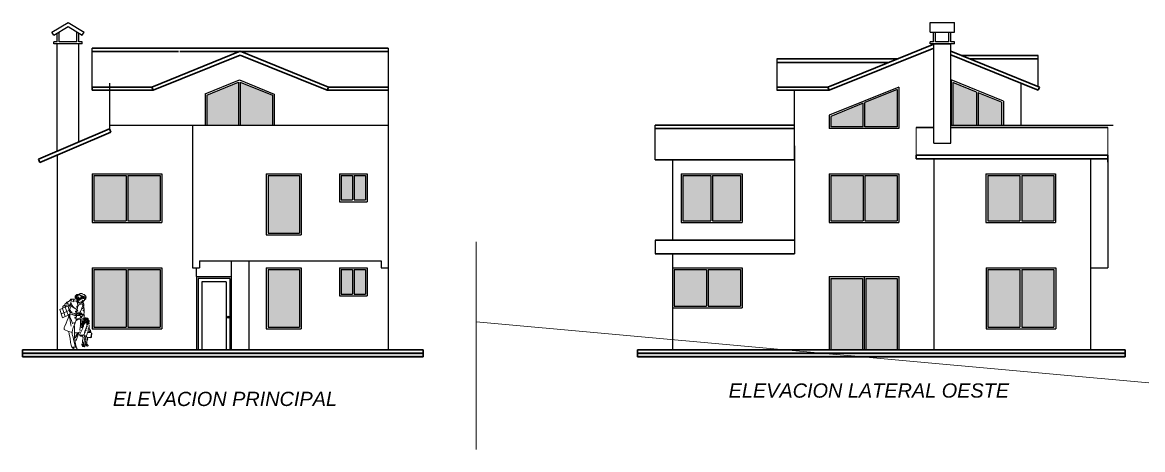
# Model space of a CAD drawing. Header units: metres. Extents: x 539 to 782, y 164 to 633.
# Drawn here: x 662.91 to 695.07, y 290.89 to 303.16 of the extents above; entities that cross this region are included whole.
import ezdxf

# ---------------------------------------------------------------- set-up
doc = ezdxf.new("R2010")
doc.units = ezdxf.units.M
doc.linetypes.add('DASHDOTX2', pattern=[50.8, 25.4, -12.7, 0, -12.7])
for name, color, linetype, lineweight in [('02', 2, 'Continuous', 20), ('03', 3, 'Continuous', 30), ('cota', 1, 'Continuous', 15), ('monos', 251, 'Continuous', 13), ('ventanas', 2, 'Continuous', 25)]:
    doc.layers.add(name, color=color, linetype=linetype, lineweight=lineweight)
for name, color, linetype in [('lincorte', 116, 'Continuous'), ('MUROS 2', 3, 'Continuous'), ('PISOS', 251, 'Continuous'), ('proyeccion muros', 1, 'Continuous')]:
    doc.layers.add(name, color=color, linetype=linetype)
doc.styles.add('STYLE1', font='ariali.ttf')

# ---------------------------------------------------------------- blocks, each defined once
blk = doc.blocks.new('mujniño')
for points in [[(617.49, 87.036), (617.475, 87.04), (617.466, 87.05), (617.456, 87.065), (617.452, 87.08), (617.452, 87.092), (617.454, 87.099), (617.463, 87.114), (617.474, 87.126), (617.49, 87.142), (617.504, 87.151), (617.514, 87.153), (617.53, 87.15), (617.537, 87.144), (617.545, 87.139), (617.547, 87.126), (617.548, 87.13), (617.554, 87.142), (617.556, 87.147), (617.564, 87.154), (617.577, 87.166), (617.591, 87.172), (617.602, 87.175), (617.622, 87.178), (617.634, 87.179), (617.649, 87.173), (617.657, 87.169), (617.673, 87.16), (617.697, 87.153), (617.712, 87.149), (617.726, 87.135), (617.738, 87.12), (617.749, 87.113), (617.762, 87.097), (617.766, 87.077), (617.769, 87.063), (617.763, 87.044), (617.76, 87.025), (617.755, 87.016), (617.746, 87.01), (617.736, 87.002), (617.73, 86.998), (617.727, 87.002), (617.726, 87.014), (617.725, 87.023), (617.716, 87.03), (617.708, 87.035), (617.702, 87.043), (617.685, 87.049), (617.664, 87.057), (617.648, 87.07), (617.639, 87.082), (617.63, 87.098), (617.628, 87.105), (617.627, 87.111), (617.614, 87.116), (617.603, 87.12), (617.593, 87.141), (617.587, 87.152), (617.583, 87.155), (617.579, 87.149), (617.571, 87.14), (617.56, 87.13), (617.548, 87.126), (617.523, 87.115), (617.517, 87.111), (617.509, 87.101), (617.507, 87.092), (617.505, 87.08), (617.505, 87.069), (617.505, 87.062), (617.512, 87.046), (617.508, 87.048), (617.498, 87.055), (617.492, 87.065), (617.487, 87.075), (617.483, 87.092), (617.483, 87.103), (617.489, 87.113), (617.494, 87.12), (617.502, 87.125), (617.512, 87.131), (617.524, 87.135)], [(617.165, 86.784), (617.01, 86.713), (617.09, 86.483), (617.253, 86.554), (617.169, 86.783), (617.295, 86.821)], [(617.117, 86.833), (617.106, 86.815), (617.103, 86.804), (617.101, 86.794), (617.097, 86.761)], [(617.244, 86.809), (617.265, 86.825), (617.284, 86.836), (617.296, 86.845), (617.256, 86.848), (617.198, 86.838), (617.174, 86.815), (617.161, 86.814), (617.111, 86.819)], [(617.218, 86.931), (617.206, 86.917), (617.193, 86.895), (617.171, 86.881), (617.145, 86.845), (617.138, 86.831)], [(617.23, 86.937), (617.221, 86.93), (617.217, 86.914), (617.218, 86.899), (617.226, 86.886), (617.243, 86.88), (617.266, 86.877)], [(617.354, 87.006), (617.342, 87.014), (617.334, 87.013), (617.312, 86.983), (617.283, 86.959), (617.234, 86.925), (617.222, 86.912)], [(617.307, 86.856), (617.296, 86.843), (617.272, 86.823), (617.255, 86.814)], [(617.311, 86.883), (617.306, 86.858), (617.299, 86.833), (617.298, 86.815), (617.3, 86.8), (617.313, 86.788), (617.317, 86.783), (617.311, 86.764), (617.307, 86.751), (617.302, 86.727), (617.302, 86.707), (617.3, 86.691), (617.298, 86.68), (617.295, 86.662), (617.295, 86.654), (617.311, 86.646), (617.326, 86.631)], [(617.433, 87.017), (617.415, 87.017), (617.372, 87.014), (617.358, 87.009), (617.352, 87.005), (617.336, 86.958), (617.327, 86.921), (617.319, 86.883), (617.313, 86.81), (617.307, 86.807)], [(617.328, 86.848), (617.345, 86.814), (617.365, 86.796), (617.391, 86.78), (617.418, 86.763), (617.443, 86.745)], [(617.342, 86.897), (617.367, 86.828), (617.395, 86.799), (617.42, 86.773), (617.442, 86.754), (617.472, 86.735), (617.499, 86.712), (617.517, 86.694), (617.533, 86.667)], [(617.514, 86.929), (617.507, 86.939), (617.5, 86.947), (617.495, 86.949), (617.478, 86.957), (617.445, 86.962), (617.427, 86.96), (617.405, 86.954), (617.385, 86.939), (617.418, 87.006), (617.429, 87.01), (617.443, 87.014), (617.461, 87.021), (617.473, 87.027), (617.488, 87.035), (617.502, 87.037), (617.514, 87.035), (617.527, 87.028), (617.54, 87.03), (617.542, 87.031)], [(617.493, 87.044), (617.487, 87.051), (617.483, 87.067), (617.482, 87.08), (617.482, 87.091), (617.485, 87.097)], [(617.492, 87.101), (617.492, 87.088)], [(617.495, 86.602), (617.499, 86.606), (617.501, 86.613), (617.501, 86.643), (617.499, 86.665), (617.504, 86.699), (617.523, 86.752), (617.532, 86.812), (617.529, 86.844), (617.526, 86.878), (617.517, 86.899), (617.511, 86.916), (617.508, 86.926), (617.514, 86.929), (617.508, 86.938), (617.507, 86.948), (617.505, 86.965), (617.503, 86.982), (617.505, 87.003), (617.51, 87.012), (617.519, 87.018)], [(617.532, 87.01), (617.528, 87.009), (617.526, 87.003), (617.527, 86.994), (617.53, 86.98), (617.534, 86.966), (617.537, 86.958), (617.543, 86.949), (617.552, 86.938), (617.561, 86.926), (617.566, 86.917), (617.57, 86.906), (617.564, 86.905), (617.556, 86.905), (617.544, 86.909), (617.533, 86.917), (617.524, 86.934)], [(617.611, 87.024), (617.602, 87.031), (617.586, 87.038), (617.565, 87.043), (617.55, 87.047), (617.537, 87.053), (617.525, 87.064)], [(617.537, 86.837), (617.564, 86.85), (617.585, 86.86), (617.644, 86.882), (617.658, 86.87), (617.669, 86.855), (617.676, 86.841), (617.687, 86.836), (617.701, 86.83), (617.707, 86.826), (617.707, 86.829), (617.705, 86.837), (617.707, 86.848), (617.706, 86.86), (617.703, 86.875), (617.683, 86.904)], [(617.543, 87.025), (617.54, 87.02), (617.539, 87.013), (617.539, 87.005)], [(617.629, 87.008), (617.616, 87.015), (617.6, 87.03), (617.592, 87.034), (617.576, 87.043), (617.561, 87.057), (617.55, 87.072), (617.545, 87.09)], [(617.572, 87.043), (617.561, 87.042), (617.556, 87.035), (617.55, 87.026)], [(617.568, 86.999), (617.568, 86.996), (617.573, 86.995), (617.577, 86.997), (617.577, 87.004), (617.577, 87.007), (617.575, 87.01), (617.573, 87.012), (617.57, 87.014), (617.566, 87.015), (617.56, 87.014), (617.555, 87.009), (617.553, 87.002), (617.554, 86.994), (617.557, 86.987), (617.561, 86.985), (617.566, 86.984), (617.574, 86.984), (617.58, 86.984), (617.585, 86.992), (617.586, 87), (617.587, 87.007), (617.584, 87.008), (617.58, 87.006)], [(617.581, 87.04), (617.577, 87.039), (617.572, 87.036), (617.568, 87.03), (617.567, 87.024), (617.568, 87.018)], [(617.725, 87.007), (617.724, 87.002), (617.719, 86.986), (617.714, 86.976), (617.71, 86.967), (617.704, 86.964), (617.698, 86.963), (617.693, 86.959), (617.691, 86.957), (617.688, 86.952), (617.687, 86.947), (617.684, 86.936), (617.682, 86.93), (617.681, 86.925), (617.68, 86.919), (617.68, 86.916), (617.677, 86.914), (617.673, 86.913), (617.669, 86.914), (617.665, 86.916), (617.661, 86.921), (617.658, 86.927), (617.656, 86.926), (617.652, 86.921), (617.651, 86.918), (617.647, 86.913), (617.628, 86.93), (617.629, 86.91), (617.618, 86.907), (617.614, 86.898), (617.602, 86.895), (617.597, 86.894), (617.591, 86.9), (617.587, 86.905), (617.58, 86.91)], [(617.587, 87.031), (617.583, 87.028), (617.582, 87.022)], [(617.657, 87.026), (617.638, 87.027), (617.622, 87.032), (617.605, 87.041), (617.593, 87.048), (617.587, 87.055)], [(617.598, 86.101), (617.591, 86.146), (617.594, 86.195), (617.604, 86.258), (617.607, 86.299), (617.609, 86.353), (617.604, 86.4), (617.601, 86.447), (617.608, 86.511), (617.602, 86.556), (617.595, 86.599), (617.594, 86.611), (617.602, 86.629), (617.6, 86.647), (617.607, 86.66), (617.634, 86.725), (617.648, 86.763), (617.665, 86.805), (617.674, 86.841)], [(617.635, 87.032), (617.62, 87.04), (617.608, 87.05), (617.601, 87.061)], [(617.656, 86.957), (617.656, 86.952), (617.656, 86.944), (617.649, 86.939), (617.639, 86.937), (617.629, 86.936), (617.622, 86.934), (617.615, 86.931)], [(617.695, 87.066), (617.688, 87.087), (617.674, 87.097), (617.653, 87.106), (617.627, 87.116), (617.621, 87.119)], [(617.693, 87.033), (617.67, 87.046), (617.653, 87.05), (617.634, 87.065), (617.625, 87.079), (617.622, 87.099)], [(617.687, 87.029), (617.674, 87.038), (617.657, 87.039), (617.636, 87.046), (617.622, 87.058)], [(617.629, 86.914), (617.64, 86.916)], [(617.68, 87.071), (617.664, 87.08), (617.648, 87.09), (617.636, 87.101)], [(617.647, 86.741), (617.658, 86.742), (617.671, 86.749), (617.684, 86.762), (617.692, 86.776), (617.696, 86.792), (617.701, 86.807), (617.698, 86.817)], [(617.673, 86.955), (617.66, 86.96), (617.657, 86.97), (617.666, 86.968)], [(617.661, 86.967), (617.662, 86.962), (617.675, 86.956)], [(617.67, 86.981), (617.676, 86.98), (617.682, 86.978), (617.688, 86.967), (617.69, 86.965)], [(617.685, 86.966), (617.679, 86.964), (617.675, 86.959), (617.674, 86.947)], [(617.731, 87.054), (617.719, 87.075), (617.702, 87.097)], [(617.745, 87.011), (617.749, 87.028), (617.751, 87.04), (617.749, 87.059), (617.743, 87.077)], [(617.055, 86.595), (617.211, 86.662), (617.299, 86.705)], [(617.091, 86.748), (617.171, 86.52)], [(617.295, 86.564), (617.269, 86.535), (617.252, 86.47), (617.226, 86.406), (617.193, 86.325), (617.159, 86.241), (617.142, 86.198), (617.135, 86.151), (617.139, 86.139), (617.154, 86.133), (617.243, 86.097), (617.373, 86.054), (617.372, 86.081), (617.376, 86.123), (617.4, 86.2), (617.433, 86.28), (617.459, 86.333), (617.484, 86.409), (617.48, 86.444), (617.484, 86.468), (617.494, 86.526)], [(617.253, 86.805), (617.286, 86.701), (617.296, 86.668)], [(617.253, 86.554), (617.305, 86.581)], [(617.29, 86.518), (617.29, 86.489), (617.297, 86.461), (617.314, 86.402), (617.324, 86.333), (617.331, 86.282), (617.343, 86.242)], [(617.299, 86.56), (617.299, 86.526), (617.306, 86.5), (617.338, 86.429), (617.358, 86.37), (617.377, 86.303)], [(617.3, 86.651), (617.308, 86.624)], [(617.449, 86.599), (617.439, 86.604), (617.371, 86.621), (617.319, 86.63), (617.31, 86.633), (617.308, 86.622), (617.305, 86.604), (617.303, 86.592), (617.33, 86.586), (617.373, 86.58), (617.397, 86.565), (617.42, 86.556), (617.444, 86.55)], [(617.315, 86.701), (617.311, 86.69), (617.319, 86.678), (617.335, 86.664), (617.355, 86.637)], [(617.451, 86.604), (617.443, 86.545), (617.496, 86.53), (617.502, 86.596), (617.458, 86.605)], [(617.499, 86.542), (617.594, 86.545)], [(617.5, 86.589), (617.568, 86.575), (617.567, 86.539)], [(617.515, 86.602), (617.524, 86.609), (617.543, 86.616), (617.551, 86.618), (617.575, 86.622)], [(617.563, 86.601), (617.572, 86.596), (617.583, 86.594), (617.591, 86.607)], [(617.689, 86.573), (617.664, 86.57), (617.649, 86.566), (617.636, 86.565), (617.622, 86.57), (617.614, 86.583), (617.605, 86.593)], [(617.706, 86.799), (617.708, 86.793), (617.707, 86.781), (617.705, 86.769), (617.699, 86.763), (617.692, 86.758), (617.711, 86.744), (617.715, 86.726), (617.714, 86.639), (617.71, 86.62), (617.708, 86.598), (617.708, 86.589), (617.709, 86.578), (617.715, 86.566), (617.718, 86.546), (617.714, 86.543), (617.713, 86.522), (617.706, 86.451), (617.708, 86.438), (617.711, 86.427), (617.714, 86.412), (617.714, 86.398), (617.715, 86.393), (617.707, 86.393), (617.696, 86.395), (617.68, 86.397), (617.653, 86.393), (617.636, 86.391), (617.624, 86.389), (617.616, 86.386), (617.607, 86.389)], [(617.62, 86.52), (617.629, 86.518), (617.645, 86.52), (617.659, 86.529), (617.673, 86.544), (617.682, 86.552), (617.692, 86.575), (617.685, 86.579), (617.666, 86.582), (617.648, 86.592), (617.634, 86.603), (617.626, 86.614), (617.622, 86.621)], [(617.64, 86.511), (617.642, 86.499), (617.639, 86.485), (617.635, 86.481)], [(617.704, 86.676), (617.702, 86.675), (617.693, 86.677), (617.685, 86.682), (617.683, 86.685), (617.686, 86.689), (617.689, 86.692), (617.694, 86.699), (617.701, 86.709), (617.705, 86.718)], [(617.426, 86.265), (617.431, 86.247), (617.436, 86.186), (617.435, 86.079), (617.434, 86.053), (617.454, 86.046), (617.487, 86.045), (617.528, 86.049), (617.562, 86.057), (617.58, 86.064), (617.583, 86.072), (617.579, 86.079)], [(617.491, 86.411), (617.506, 86.427), (617.534, 86.45), (617.57, 86.471), (617.581, 86.472)], [(617.492, 86.403), (617.513, 86.418), (617.537, 86.429), (617.585, 86.442)], [(617.582, 85.989), (617.596, 86.025), (617.633, 86.105), (617.653, 86.147), (617.667, 86.166), (617.671, 86.186), (617.671, 86.192)], [(617.663, 86.325), (617.657, 86.324), (617.651, 86.324), (617.646, 86.328), (617.641, 86.328), (617.632, 86.322), (617.626, 86.314), (617.622, 86.304), (617.617, 86.29), (617.622, 86.295), (617.617, 86.283), (617.609, 86.271), (617.603, 86.256)], [(617.607, 86.432), (617.629, 86.441), (617.646, 86.445), (617.658, 86.447), (617.672, 86.447), (617.688, 86.444), (617.698, 86.436), (617.707, 86.429)], [(617.608, 86.22), (617.616, 86.21)], [(617.658, 86.303), (617.645, 86.299), (617.632, 86.297), (617.625, 86.296), (617.622, 86.289), (617.621, 86.279), (617.62, 86.268), (617.619, 86.258), (617.621, 86.247), (617.626, 86.23), (617.63, 86.223), (617.634, 86.218), (617.639, 86.212)], [(617.631, 86.31), (617.635, 86.312), (617.643, 86.314), (617.649, 86.312)], [(617.631, 86.197), (617.668, 86.203), (617.691, 86.236)], [(617.644, 86.202), (617.655, 86.223)], [(617.649, 86.302), (617.648, 86.288), (617.65, 86.277), (617.651, 86.267), (617.655, 86.261), (617.656, 86.258), (617.658, 86.254), (617.66, 86.252), (617.686, 86.295), (617.691, 86.296), (617.694, 86.297), (617.699, 86.293), (617.708, 86.294), (617.715, 86.298), (617.72, 86.309), (617.723, 86.317), (617.729, 86.325), (617.729, 86.331), (617.733, 86.337), (617.732, 86.344), (617.729, 86.349), (617.718, 86.356), (617.716, 86.356), (617.711, 86.354), (617.705, 86.352)], [(617.651, 86.233), (617.655, 86.23), (617.66, 86.229), (617.666, 86.229), (617.673, 86.23), (617.683, 86.236), (617.693, 86.244), (617.697, 86.256), (617.696, 86.265), (617.697, 86.278), (617.693, 86.29)], [(617.653, 86.395), (617.652, 86.386), (617.652, 86.382), (617.652, 86.376), (617.654, 86.362), (617.655, 86.358), (617.658, 86.35), (617.661, 86.346), (617.662, 86.34), (617.662, 86.335), (617.66, 86.323), (617.66, 86.319), (617.66, 86.315), (617.66, 86.31), (617.662, 86.307), (617.664, 86.306), (617.665, 86.313), (617.668, 86.319), (617.67, 86.325), (617.674, 86.33), (617.681, 86.336)], [(617.703, 86.379), (617.704, 86.374), (617.705, 86.365), (617.701, 86.356), (617.7, 86.349), (617.7, 86.339), (617.698, 86.33), (617.696, 86.326), (617.694, 86.323), (617.692, 86.318), (617.688, 86.322), (617.687, 86.324), (617.685, 86.329), (617.685, 86.336), (617.684, 86.344), (617.684, 86.347), (617.683, 86.35), (617.68, 86.355), (617.676, 86.36), (617.673, 86.362), (617.671, 86.367), (617.67, 86.371), (617.669, 86.377), (617.667, 86.381), (617.663, 86.391), (617.663, 86.393)], [(617.699, 86.302), (617.697, 86.3), (617.694, 86.298)], [(617.715, 86.305), (617.709, 86.305), (617.705, 86.308), (617.704, 86.312), (617.701, 86.312), (617.698, 86.31), (617.697, 86.308), (617.7, 86.304), (617.704, 86.297), (617.706, 86.296)], [(617.702, 86.321), (617.712, 86.324), (617.719, 86.322)], [(617.704, 86.349), (617.718, 86.35)], [(617.704, 86.33), (617.716, 86.336), (617.722, 86.335)], [(617.705, 86.34), (617.72, 86.344)], [(617.708, 86.396), (617.71, 86.387), (617.715, 86.377), (617.719, 86.37)], [(617.711, 86.467), (617.715, 86.46), (617.719, 86.458), (617.722, 86.455), (617.724, 86.455), (617.723, 86.46), (617.723, 86.464), (617.718, 86.466)], [(617.711, 86.459), (617.716, 86.456), (617.718, 86.453)], [(617.849, 86.296), (617.842, 86.308), (617.827, 86.318), (617.823, 86.319), (617.816, 86.306), (617.798, 86.279), (617.785, 86.247), (617.778, 86.22), (617.768, 86.189), (617.733, 86.083), (617.721, 86.037), (617.716, 85.996), (617.715, 85.979), (617.716, 85.975), (617.726, 85.967), (617.778, 85.948), (617.78, 85.942), (617.782, 85.931), (617.783, 85.927)], [(617.733, 86.458), (617.729, 86.462), (617.726, 86.464), (617.723, 86.468), (617.72, 86.471)], [(617.72, 86.438), (617.721, 86.444), (617.724, 86.444), (617.728, 86.444), (617.73, 86.44), (617.732, 86.435)], [(617.739, 86.418), (617.738, 86.419), (617.737, 86.42), (617.736, 86.421), (617.735, 86.422), (617.733, 86.422), (617.731, 86.422), (617.729, 86.421), (617.728, 86.421), (617.725, 86.419), (617.724, 86.419), (617.723, 86.417), (617.725, 86.417), (617.727, 86.416), (617.73, 86.416), (617.732, 86.415), (617.735, 86.415), (617.738, 86.416), (617.739, 86.417)], [(617.727, 86.331), (617.733, 86.331), (617.742, 86.332), (617.76, 86.333), (617.778, 86.33)], [(617.826, 86.404), (617.829, 86.409), (617.83, 86.417), (617.832, 86.425), (617.832, 86.436), (617.828, 86.446), (617.821, 86.457), (617.809, 86.465), (617.791, 86.472), (617.775, 86.476), (617.76, 86.478), (617.749, 86.479), (617.739, 86.477), (617.734, 86.473), (617.729, 86.464)], [(617.801, 86.422), (617.81, 86.417), (617.814, 86.41), (617.815, 86.405), (617.817, 86.413), (617.821, 86.421), (617.822, 86.432), (617.814, 86.443), (617.807, 86.453), (617.798, 86.46), (617.789, 86.465), (617.779, 86.469), (617.77, 86.471), (617.765, 86.471), (617.759, 86.471), (617.747, 86.471), (617.736, 86.466), (617.731, 86.461)], [(617.743, 86.445), (617.739, 86.451), (617.732, 86.454)], [(617.747, 86.438), (617.75, 86.447), (617.748, 86.452), (617.742, 86.454)], [(617.748, 86.354), (617.761, 86.356), (617.777, 86.355)], [(617.758, 86.443), (617.758, 86.446), (617.756, 86.454), (617.749, 86.456)], [(617.75, 86.407), (617.752, 86.411), (617.753, 86.406)], [(617.751, 86.414), (617.753, 86.415), (617.755, 86.416), (617.757, 86.417), (617.756, 86.417), (617.759, 86.415), (617.761, 86.413), (617.761, 86.41), (617.765, 86.406)], [(617.756, 86.407), (617.759, 86.411), (617.76, 86.408)], [(617.796, 86.27), (617.795, 86.279), (617.793, 86.285), (617.789, 86.295), (617.786, 86.301), (617.79, 86.32), (617.791, 86.326), (617.788, 86.329), (617.788, 86.347), (617.788, 86.351), (617.788, 86.353), (617.79, 86.353), (617.792, 86.355), (617.797, 86.359), (617.799, 86.364), (617.8, 86.374), (617.801, 86.393), (617.797, 86.415), (617.796, 86.424), (617.79, 86.433), (617.787, 86.44), (617.78, 86.45), (617.771, 86.454), (617.764, 86.456)], [(617.773, 86.419), (617.774, 86.42), (617.775, 86.421), (617.776, 86.423), (617.778, 86.423), (617.779, 86.423), (617.781, 86.424), (617.783, 86.423), (617.784, 86.423), (617.787, 86.421), (617.788, 86.421), (617.789, 86.419), (617.787, 86.419), (617.785, 86.418), (617.783, 86.417), (617.78, 86.417), (617.777, 86.416), (617.775, 86.417), (617.773, 86.418)], [(617.798, 86.325), (617.798, 86.319), (617.8, 86.311), (617.801, 86.296)], [(617.807, 86.408), (617.805, 86.399), (617.805, 86.391), (617.807, 86.387), (617.813, 86.381), (617.821, 86.376), (617.833, 86.369), (617.838, 86.364), (617.842, 86.358), (617.843, 86.348), (617.843, 86.341), (617.842, 86.336), (617.842, 86.327), (617.843, 86.321), (617.847, 86.314), (617.854, 86.312), (617.862, 86.316)], [(617.814, 86.372), (617.814, 86.367), (617.809, 86.355), (617.805, 86.342), (617.805, 86.337), (617.807, 86.331), (617.814, 86.327)], [(617.82, 86.368), (617.822, 86.362), (617.823, 86.358), (617.817, 86.352), (617.815, 86.348), (617.813, 86.342), (617.814, 86.337), (617.816, 86.335), (617.822, 86.331), (617.83, 86.331)], [(617.814, 86.401), (617.816, 86.396), (617.825, 86.396), (617.835, 86.398), (617.845, 86.398), (617.852, 86.393), (617.854, 86.382), (617.854, 86.374), (617.853, 86.365), (617.856, 86.359), (617.864, 86.359), (617.87, 86.363)], [(617.842, 86.325), (617.846, 86.333), (617.849, 86.34), (617.849, 86.355), (617.848, 86.362), (617.844, 86.371), (617.834, 86.379), (617.823, 86.388), (617.816, 86.397), (617.815, 86.405)], [(617.816, 86.068), (617.819, 86.08), (617.825, 86.093), (617.826, 86.115), (617.831, 86.134), (617.839, 86.164), (617.85, 86.203), (617.857, 86.229), (617.857, 86.249), (617.857, 86.255), (617.857, 86.274)], [(617.859, 86.38), (617.859, 86.386), (617.858, 86.395), (617.853, 86.401), (617.845, 86.404), (617.836, 86.407), (617.826, 86.406), (617.82, 86.406)], [(617.853, 86.215), (617.857, 86.209), (617.861, 86.197), (617.858, 86.182), (617.855, 86.172), (617.862, 86.157), (617.873, 86.147), (617.878, 86.134), (617.892, 86.12), (617.896, 86.116), (617.889, 86.113), (617.88, 86.108), (617.867, 86.094), (617.859, 86.084), (617.85, 86.071), (617.847, 86.063)], [(617.269, 86.089), (617.287, 86.006), (617.307, 85.888), (617.323, 85.775), (617.344, 85.69), (617.361, 85.634), (617.373, 85.633), (617.393, 85.635), (617.395, 85.622), (617.403, 85.604), (617.416, 85.592), (617.428, 85.58), (617.439, 85.575), (617.454, 85.569), (617.461, 85.568), (617.474, 85.571), (617.496, 85.577), (617.507, 85.577)], [(617.455, 85.65), (617.443, 85.711), (617.429, 85.778), (617.417, 85.821), (617.408, 85.859), (617.394, 85.919), (617.378, 85.97), (617.371, 86.01), (617.366, 86.062)], [(617.435, 86.047), (617.434, 86.006), (617.434, 85.968), (617.437, 85.935), (617.44, 85.914)], [(617.439, 86.047), (617.438, 86.009), (617.443, 85.979)], [(617.439, 85.913), (617.474, 85.664)], [(617.55, 86.053), (617.524, 86.012), (617.501, 85.972), (617.455, 85.901)], [(617.529, 86.045), (617.505, 86.003), (617.475, 85.956), (617.456, 85.912)], [(617.556, 86.046), (617.532, 85.966), (617.511, 85.913), (617.49, 85.859), (617.471, 85.824)], [(617.712, 85.984), (617.709, 85.986), (617.705, 85.986), (617.69, 85.983), (617.666, 85.978), (617.642, 85.979), (617.615, 85.983), (617.595, 85.985), (617.585, 85.978), (617.584, 85.969), (617.589, 85.962), (617.61, 85.956), (617.632, 85.953), (617.66, 85.952)], [(617.654, 85.723), (617.651, 85.722), (617.648, 85.712), (617.648, 85.703), (617.653, 85.695), (617.661, 85.677), (617.666, 85.665), (617.67, 85.657), (617.685, 85.655), (617.722, 85.647), (617.725, 85.649), (617.73, 85.655), (617.73, 85.667), (617.725, 85.679), (617.716, 85.695), (617.71, 85.708), (617.704, 85.722), (617.701, 85.727), (617.698, 85.736), (617.698, 85.748), (617.701, 85.758), (617.706, 85.766), (617.71, 85.782), (617.711, 85.79), (617.714, 85.808), (617.715, 85.822), (617.721, 85.842), (617.723, 85.849), (617.728, 85.86), (617.73, 85.865)], [(617.661, 85.976), (617.678, 85.922), (617.683, 85.912), (617.683, 85.896), (617.678, 85.88), (617.672, 85.855), (617.667, 85.829), (617.662, 85.806), (617.661, 85.79), (617.661, 85.779), (617.668, 85.77), (617.68, 85.764), (617.696, 85.765)], [(617.725, 85.868), (617.729, 85.875), (617.734, 85.884), (617.735, 85.892), (617.735, 85.899), (617.733, 85.907), (617.732, 85.916), (617.727, 85.938), (617.723, 85.97)], [(617.765, 85.856), (617.76, 85.842), (617.758, 85.824), (617.754, 85.805), (617.75, 85.792), (617.749, 85.779), (617.747, 85.769), (617.741, 85.751), (617.738, 85.738), (617.738, 85.729), (617.738, 85.722), (617.738, 85.716), (617.741, 85.712), (617.748, 85.707), (617.754, 85.7), (617.763, 85.69), (617.769, 85.679), (617.775, 85.673), (617.784, 85.671), (617.794, 85.671), (617.807, 85.669), (617.815, 85.669), (617.822, 85.67), (617.825, 85.674), (617.824, 85.681), (617.816, 85.691), (617.809, 85.705), (617.805, 85.707), (617.798, 85.708), (617.79, 85.704), (617.775, 85.719), (617.779, 85.722), (617.784, 85.723), (617.789, 85.723), (617.794, 85.725), (617.802, 85.711)], [(617.739, 85.957), (617.741, 85.94), (617.746, 85.923), (617.754, 85.907), (617.761, 85.893), (617.764, 85.882), (617.768, 85.869), (617.769, 85.859), (617.773, 85.853)], [(617.806, 86.059), (617.797, 86.021), (617.787, 85.995), (617.782, 85.971), (617.779, 85.949)], [(617.787, 85.741), (617.787, 85.75), (617.787, 85.762), (617.788, 85.773), (617.794, 85.797), (617.799, 85.821), (617.803, 85.838), (617.805, 85.854)], [(617.905, 85.905), (617.882, 85.915), (617.857, 85.914), (617.837, 85.916), (617.802, 85.92), (617.788, 85.925)], [(617.807, 85.855), (617.812, 85.86), (617.814, 85.865), (617.813, 85.876), (617.81, 85.89), (617.806, 85.905)], [(617.812, 86.056), (617.885, 86.055), (617.919, 86.05)], [(617.896, 86.057), (617.896, 86.057), (617.892, 86.064), (617.887, 86.069), (617.88, 86.074), (617.873, 86.078), (617.869, 86.078), (617.861, 86.077), (617.856, 86.076), (617.85, 86.073)], [(617.854, 86.059), (617.854, 86.063), (617.856, 86.065), (617.859, 86.068), (617.862, 86.07), (617.868, 86.071), (617.874, 86.071), (617.879, 86.069), (617.885, 86.064), (617.888, 86.056)], [(617.881, 86.066), (617.876, 86.065), (617.873, 86.063), (617.867, 86.063), (617.859, 86.067)], [(617.895, 86.112), (617.897, 86.104), (617.897, 86.093), (617.904, 86.081), (617.9, 86.08), (617.896, 86.082), (617.893, 86.089), (617.884, 86.093), (617.876, 86.094)], [(617.896, 86.08), (617.892, 86.078), (617.889, 86.073)], [(617.913, 85.905), (617.91, 85.912), (617.909, 85.924), (617.917, 85.983), (617.927, 86.04), (617.931, 86.035), (617.929, 85.998), (617.927, 85.985), (617.927, 85.96), (617.926, 85.934), (617.925, 85.928), (617.925, 85.922)], [(617.921, 85.929), (617.917, 85.926)], [(617.367, 85.634), (617.371, 85.625), (617.38, 85.615), (617.387, 85.609), (617.396, 85.606)], [(617.398, 85.635), (617.401, 85.635), (617.407, 85.634), (617.412, 85.633), (617.418, 85.634), (617.424, 85.635), (617.432, 85.636), (617.441, 85.638), (617.446, 85.639), (617.453, 85.639), (617.459, 85.64), (617.467, 85.641), (617.473, 85.643), (617.472, 85.654), (617.472, 85.654), (617.469, 85.663)], [(617.46, 85.565), (617.466, 85.563), (617.512, 85.575), (617.505, 85.59), (617.501, 85.604), (617.492, 85.617), (617.479, 85.633), (617.473, 85.639)], [(617.471, 85.707), (617.487, 85.648)], [(617.487, 85.647), (617.485, 85.646), (617.483, 85.646), (617.482, 85.646), (617.481, 85.646), (617.478, 85.646), (617.477, 85.645), (617.475, 85.644), (617.474, 85.644)], [(617.667, 85.772), (617.662, 85.773), (617.661, 85.77), (617.662, 85.759), (617.66, 85.739), (617.657, 85.729), (617.657, 85.722), (617.66, 85.712)], [(617.672, 85.707), (617.676, 85.711), (617.681, 85.713), (617.69, 85.718), (617.697, 85.72), (617.705, 85.716)], [(617.678, 85.697), (617.684, 85.691), (617.689, 85.684), (617.692, 85.679), (617.7, 85.673), (617.707, 85.672), (617.713, 85.673), (617.716, 85.676), (617.718, 85.685)], [(617.685, 85.692), (617.691, 85.695), (617.696, 85.699), (617.701, 85.699), (617.71, 85.703)], [(617.746, 85.737), (617.752, 85.735), (617.759, 85.735), (617.764, 85.735), (617.767, 85.735), (617.775, 85.737), (617.781, 85.736), (617.783, 85.735)], [(617.758, 85.782), (617.76, 85.777), (617.769, 85.777), (617.777, 85.776), (617.786, 85.775), (617.789, 85.775)]]:
    blk.add_lwpolyline(points)
for points in [[(617.454, 86.555), (617.485, 86.546), (617.49, 86.584), (617.46, 86.593)], [(617.736, 86.385), (617.741, 86.387), (617.744, 86.388), (617.748, 86.39), (617.753, 86.391), (617.757, 86.392), (617.761, 86.392), (617.766, 86.391), (617.77, 86.389), (617.774, 86.386), (617.778, 86.384), (617.782, 86.382), (617.775, 86.381), (617.771, 86.381), (617.767, 86.381), (617.761, 86.382), (617.756, 86.382), (617.751, 86.382), (617.745, 86.382), (617.742, 86.381), (617.733, 86.382)]]:
    blk.add_lwpolyline(points, close=True)
for centre, radius, start, end in [((617.459, 86.48), 0.0164, 88.18, 107.212), ((617.458, 86.484), 0.0118, 61.1366, 86.9724), ((617.48, 86.655), 0.0173, 148.5934, 168.3249), ((617.473, 86.657), 0.0107, 169.9919, 196.7405), ((617.476, 86.658), 0.0134, 196.6693, 219.2894), ((617.476, 86.657), 0.0136, 122.7537, 147.2464), ((617.48, 86.662), 0.0192, 222.9698, 239.7104), ((617.478, 86.656), 0.0154, 104.7376, 127.147), ((617.477, 86.661), 0.0173, 244.0811, 262.8048), ((617.479, 86.65), 0.0216, 85.9555, 102.2157), ((617.477, 86.666), 0.0216, 265.9555, 282.2157), ((617.478, 86.654), 0.0173, 64.0812, 82.8047), ((617.476, 86.663), 0.0193, 285.8471, 303.5065), ((617.476, 86.653), 0.0192, 42.9696, 59.7105), ((617.475, 86.663), 0.0203, 306.8288, 323.1711), ((617.477, 86.656), 0.0161, 17.6302, 36.8807), ((617.478, 86.659), 0.0147, 327.7091, 349.7906), ((617.477, 86.658), 0.0158, 352.0709, 11.1113), ((617.524, 86.794), 0.0237, 168.3343, 183.8647), ((617.539, 86.796), 0.0387, 184.5201, 194.7997), ((617.528, 86.792), 0.0285, 152.5678, 165.723), ((617.517, 86.789), 0.0157, 192.2479, 212.9919), ((617.513, 86.8), 0.0115, 125.9679, 152.8299), ((617.516, 86.789), 0.0146, 213.1803, 234.658), ((617.51, 86.804), 0.00624, 89.9258, 125.5636), ((617.51, 86.781), 0.005, 232.1915, 276.524), ((617.51, 86.804), 0.00672, 58.0422, 89.4376), ((617.511, 86.782), 0.00624, 269.9258, 305.5636), ((617.508, 86.801), 0.0105, 28.833, 59.0054), ((617.503, 86.79), 0.0176, 310.6528, 328.145), ((617.507, 86.798), 0.0128, 11.0228, 36.9026), ((617.495, 86.793), 0.0257, 332.8376, 345.7115), ((617.492, 86.793), 0.0289, 1.2925, 15.3018), ((617.478, 86.793), 0.0424, 350.4973, 359.9756), ((617.452, 86.325), 0.0396, 156.4972, 163.2302), ((617.427, 86.333), 0.0129, 167.0171, 184.5099), ((617.421, 86.332), 0.00676, 181.9457, 211.9088), ((617.419, 86.33), 0.0038, 206.0754, 243.9248), ((617.435, 86.33), 0.0221, 139.3438, 151.2659), ((617.419, 86.33), 0.00357, 239.436, 280.5481), ((617.425, 86.339), 0.00823, 118.7994, 144.841), ((617.419, 86.334), 0.00714, 276.7964, 305.945), ((617.426, 86.341), 0.00714, 96.7964, 125.9447), ((617.415, 86.34), 0.0149, 302.6849, 318.9453), ((617.425, 86.344), 0.00357, 59.4356, 100.5482), ((617.419, 86.337), 0.0101, 316.9416, 341.1314), ((617.425, 86.343), 0.00537, 33.4288, 61.1519), ((617.419, 86.34), 0.0107, 327.335, 352.3923), ((617.421, 86.342), 0.00946, 4.0998, 25.1417), ((617.418, 86.341), 0.0125, 346.8555, 4.347), ((617.468, 86.476), 0.0266, 151.8588, 163.381), ((617.458, 86.48), 0.0158, 168.889, 187.929), ((617.453, 86.48), 0.0111, 191.0377, 215.8194), ((617.458, 86.479), 0.0169, 126.0132, 145.9968), ((617.453, 86.481), 0.0114, 218.8079, 243.3372), ((617.459, 86.479), 0.0169, 107.7525, 127.8958), ((617.454, 86.481), 0.0118, 241.1367, 266.9724), ((617.454, 86.485), 0.0152, 267.3569, 289.7046), ((617.456, 86.481), 0.0111, 285.4842, 313.2313), ((617.453, 86.487), 0.0169, 306.0134, 325.9965), ((617.458, 86.483), 0.0133, 39.6651, 60.2746), ((617.458, 86.484), 0.0112, 323.7863, 351.4538), ((617.459, 86.485), 0.0111, 11.0374, 35.8196), ((617.46, 86.485), 0.00962, 342.6063, 14.2114), ((617.795, 86.173), 0.0224, 163.6577, 172.8057), ((617.781, 86.175), 0.00782, 174.1308, 196.7505), ((617.788, 86.174), 0.0152, 145.8342, 158.8737), ((617.781, 86.179), 0.00721, 125.0309, 148.919), ((617.782, 86.179), 0.00777, 103.3426, 124.5823), ((617.781, 86.183), 0.0029, 64.0195, 108.3524), ((617.782, 86.184), 0.0024, 26.1353, 80.1261), ((617.775, 86.178), 0.0101, 326.7011, 344.8437), ((617.781, 86.182), 0.00442, 9.4624, 46.3327), ((617.778, 86.18), 0.00782, 354.1305, 16.7501), ((617.769, 86.181), 0.017, 341.9424, 353.528), ((617.813, 86.225), 0.0224, 163.6578, 172.8056), ((617.798, 86.227), 0.00745, 174.4007, 197.0204), ((617.799, 86.228), 0.00826, 196.3614, 216.7692), ((617.806, 86.226), 0.0152, 145.8342, 158.8737), ((617.803, 86.228), 0.0116, 127.372, 142.628), ((617.8, 86.23), 0.0102, 227.0146, 239.2457), ((617.795, 86.225), 0.00414, 254.7447, 285.2553), ((617.799, 86.232), 0.00582, 101.6311, 128.7719), ((617.796, 86.227), 0.00543, 278.6568, 309.2683), ((617.799, 86.235), 0.00279, 63.1154, 109.2562), ((617.796, 86.228), 0.00668, 300.7502, 329.2502), ((617.799, 86.234), 0.00388, 41.7854, 74.9994), ((617.795, 86.232), 0.00826, 16.3612, 36.7689), ((617.793, 86.231), 0.0102, 324.2723, 342.5972), ((617.789, 86.232), 0.0146, 357.1516, 8.5727), ((617.793, 86.231), 0.011, 341.2652, 359.8105), ((617.746, 86.069), 0.00652, 152.5153, 182.9547), ((617.747, 86.068), 0.00782, 174.1304, 196.7503), ((617.745, 86.067), 0.00582, 191.6304, 218.7715), ((617.748, 86.07), 0.00827, 140.9468, 165.9228), ((617.748, 86.072), 0.00721, 125.0312, 148.9193), ((617.743, 86.065), 0.0031, 213.5034, 257.1063), ((617.744, 86.065), 0.00279, 243.1149, 289.2566), ((617.747, 86.074), 0.00543, 98.6565, 129.2689), ((617.743, 86.07), 0.00777, 283.3427, 304.5819), ((617.747, 86.07), 0.00881, 79.061, 93.3109), ((617.738, 86.073), 0.0133, 311.4514, 325.7014), ((617.747, 86.075), 0.00414, 37.875, 68.3852), ((617.744, 86.071), 0.00758, 320.3523, 344.1304), ((617.742, 86.072), 0.01, 19.8544, 35.9404), ((617.744, 86.073), 0.00782, 354.1303, 16.7504), ((617.729, 86.075), 0.0224, 343.6578, 352.8056), ((617.769, 86.121), 0.00932, 159.6425, 180.6257), ((617.775, 86.12), 0.0154, 177.0157, 188.437), ((617.77, 86.121), 0.01, 199.8546, 215.9404), ((617.769, 86.121), 0.0085, 139.0174, 163.7614), ((617.769, 86.123), 0.00721, 125.0309, 148.919), ((617.766, 86.12), 0.00658, 225.244, 245.3655), ((617.765, 86.121), 0.00773, 258.0558, 274.316), ((617.768, 86.125), 0.00543, 98.6562, 129.2687), ((617.764, 86.119), 0.00582, 281.6307, 308.7714), ((617.768, 86.128), 0.0029, 64.02, 108.3521), ((617.763, 86.122), 0.00932, 306.244, 327.2275), ((617.768, 86.127), 0.00345, 34.6952, 71.565), ((617.765, 86.122), 0.00686, 319.728, 347.1419), ((617.763, 86.123), 0.01, 19.8543, 35.9402), ((617.765, 86.124), 0.00782, 354.1305, 16.7501), ((617.756, 86.125), 0.017, 341.9424, 353.528), ((617.778, 86.174), 0.00442, 189.4623, 226.3322), ((617.778, 86.173), 0.00414, 217.8752, 248.3855), ((617.778, 86.177), 0.00773, 258.0558, 274.316), ((617.777, 86.177), 0.00777, 283.3428, 304.5822), ((617.761, 86.191), 0.0289, 313.3693, 320.1021)]:
    blk.add_arc(centre, radius, start, end)

msp = doc.modelspace()

# ---------------------------------------------------------------- hatches: boundary and pattern name
at = {"layer": '03', "ltscale": 0.25}
for points in [[(674.414, 293.66), (662.914, 293.66), (662.914, 293.56), (674.414, 293.56)], [(694.573, 293.66), (680.574, 293.66), (680.574, 293.56), (694.573, 293.56)]]:
    msp.add_hatch(color=256, dxfattribs=at).paths.add_polyline_path(points)
at = {"layer": 'proyeccion muros'}
h = msp.add_hatch(color=256, dxfattribs=at)
h.set_gradient(color1=(51, 51, 51), one_color=1, tint=1, name='CURVED')
h.paths.add_polyline_path([(669.119, 301.44), (668.207, 301.072), (668.207, 300.21), (669.119, 300.21)])
h.paths.add_polyline_path([(670.094, 301.067), (669.169, 301.44), (669.169, 300.21), (670.094, 300.21)])
h = msp.add_hatch(color=256, dxfattribs=at)
h.set_gradient(color1=(51, 51, 51), color2=(224, 224, 224), one_color=1, tint=0.88, name='CURVED')
h.paths.add_polyline_path([(690.298, 301.158), (689.623, 301.431), (689.623, 300.21), (690.298, 300.21)])
h = msp.add_hatch(color=256, dxfattribs=at)
h.set_gradient(color1=(51, 51, 51), color2=(224, 224, 224), one_color=1, tint=0.88, name='CURVED')
h.paths.add_polyline_path([(688.023, 301.229), (687.098, 300.855), (687.098, 300.16), (688.023, 300.16)])
h = msp.add_hatch(color=256, dxfattribs=at)
h.set_gradient(color1=(51, 51, 51), color2=(224, 224, 224), one_color=1, tint=0.88, name='CURVED')
h.paths.add_polyline_path([(691.023, 300.865), (690.348, 301.138), (690.348, 300.21), (691.023, 300.21)])
h = msp.add_hatch(color=256, dxfattribs=at)
h.set_gradient(color1=(51, 51, 51), color2=(224, 224, 224), one_color=1, tint=0.88, name='CURVED')
h.paths.add_polyline_path([(687.048, 300.835), (686.123, 300.461), (686.123, 300.16), (687.048, 300.16)])
h = msp.add_hatch(color=256, dxfattribs=at)
h.set_gradient(color1=(51, 51, 51), color2=(224, 224, 224), one_color=1, tint=0.88, name='CURVED')
h.paths.add_polyline_path([(665.889, 298.76), (664.964, 298.76), (664.964, 297.46), (665.889, 297.46)])
h = msp.add_hatch(color=256, dxfattribs=at)
h.set_gradient(color1=(51, 51, 51), color2=(224, 224, 224), one_color=1, tint=0.88, name='CURVED')
h.paths.add_polyline_path([(666.864, 298.76), (665.939, 298.76), (665.939, 297.46), (666.864, 297.46)])
h = msp.add_hatch(color=256, dxfattribs=at)
h.set_gradient(color1=(51, 51, 51), color2=(224, 224, 224), one_color=1, tint=0.88, name='CURVED')
h.paths.add_polyline_path([(670.864, 298.76), (669.964, 298.76), (669.964, 297.11), (670.864, 297.11)])
h = msp.add_hatch(color=256, dxfattribs=at)
h.set_gradient(color1=(51, 51, 51), color2=(224, 224, 224), one_color=1, tint=0.88, name='CURVED')
h.paths.add_polyline_path([(672.389, 298.76), (672.064, 298.76), (672.064, 298.06), (672.389, 298.06)])
h = msp.add_hatch(color=256, dxfattribs=at)
h.set_gradient(color1=(51, 51, 51), color2=(224, 224, 224), one_color=1, tint=0.88, name='CURVED')
h.paths.add_polyline_path([(672.764, 298.76), (672.439, 298.76), (672.439, 298.06), (672.764, 298.06)])
h = msp.add_hatch(color=256, dxfattribs=at)
h.set_gradient(color1=(51, 51, 51), color2=(224, 224, 224), one_color=1, tint=0.88, name='CURVED')
h.paths.add_polyline_path([(682.673, 298.76), (681.873, 298.76), (681.873, 297.46), (682.673, 297.46)])
h = msp.add_hatch(color=256, dxfattribs=at)
h.set_gradient(color1=(51, 51, 51), color2=(224, 224, 224), one_color=1, tint=0.88, name='CURVED')
h.paths.add_polyline_path([(683.523, 298.76), (682.723, 298.76), (682.723, 297.46), (683.523, 297.46)])
h = msp.add_hatch(color=256, dxfattribs=at)
h.set_gradient(color1=(51, 51, 51), color2=(224, 224, 224), one_color=1, tint=0.88, name='CURVED')
h.paths.add_polyline_path([(687.048, 298.76), (686.123, 298.76), (686.123, 297.46), (687.048, 297.46)])
h.paths.add_polyline_path([(688.023, 298.76), (687.098, 298.76), (687.098, 297.46), (688.023, 297.46)])
h = msp.add_hatch(color=256, dxfattribs=at)
h.set_gradient(color1=(51, 51, 51), color2=(224, 224, 224), one_color=1, tint=0.88, name='CURVED')
h.paths.add_polyline_path([(691.548, 298.76), (690.623, 298.76), (690.623, 297.46), (691.548, 297.46)])
h.paths.add_polyline_path([(692.523, 298.76), (691.598, 298.76), (691.598, 297.46), (692.523, 297.46)])
h = msp.add_hatch(color=256, dxfattribs=at)
h.set_gradient(color1=(51, 51, 51), color2=(224, 224, 224), one_color=1, tint=0.88, name='CURVED')
h.paths.add_polyline_path([(665.889, 296.06), (664.964, 296.06), (664.964, 294.41), (665.889, 294.41)])
h = msp.add_hatch(color=256, dxfattribs=at)
h.set_gradient(color1=(51, 51, 51), color2=(224, 224, 224), one_color=1, tint=0.88, name='CURVED')
h.paths.add_polyline_path([(666.864, 296.06), (665.939, 296.06), (665.939, 294.41), (666.864, 294.41)])
h = msp.add_hatch(color=256, dxfattribs=at)
h.set_gradient(color1=(51, 51, 51), color2=(224, 224, 224), one_color=1, tint=0.88, name='CURVED')
h.paths.add_polyline_path([(670.864, 296.06), (669.964, 296.06), (669.964, 294.41), (670.864, 294.41)])
h = msp.add_hatch(color=256, dxfattribs=at)
h.set_gradient(color1=(51, 51, 51), color2=(224, 224, 224), one_color=1, tint=0.88, name='CURVED')
h.paths.add_polyline_path([(672.389, 296.06), (672.064, 296.06), (672.064, 295.36), (672.389, 295.36)])
h = msp.add_hatch(color=256, dxfattribs=at)
h.set_gradient(color1=(51, 51, 51), color2=(224, 224, 224), one_color=1, tint=0.88, name='CURVED')
h.paths.add_polyline_path([(672.764, 296.06), (672.439, 296.06), (672.439, 295.36), (672.764, 295.36)])
h = msp.add_hatch(color=256, dxfattribs=at)
h.set_gradient(color1=(51, 51, 51), color2=(224, 224, 224), one_color=1, tint=0.88, name='CURVED')
h.paths.add_polyline_path([(682.549, 296.06), (681.624, 296.06), (681.624, 295.01), (682.549, 295.01)])
h.paths.add_polyline_path([(683.524, 296.06), (682.599, 296.06), (682.599, 295.01), (683.524, 295.01)])
h = msp.add_hatch(color=256, dxfattribs=at)
h.set_gradient(color1=(51, 51, 51), color2=(224, 224, 224), one_color=1, tint=0.88, name='CURVED')
h.paths.add_polyline_path([(691.549, 296.06), (690.624, 296.06), (690.624, 294.41), (691.549, 294.41)])
h.paths.add_polyline_path([(692.524, 296.06), (691.599, 296.06), (691.599, 294.41), (692.524, 294.41)])
h = msp.add_hatch(color=256, dxfattribs=at)
h.set_gradient(color1=(51, 51, 51), color2=(224, 224, 224), one_color=1, tint=0.88, name='CURVED')
h.paths.add_polyline_path([(687.024, 295.81), (686.124, 295.81), (686.124, 293.76), (687.024, 293.76)])
h.paths.add_polyline_path([(688.024, 295.81), (687.124, 295.81), (687.124, 293.76), (688.024, 293.76)])

# ---------------------------------------------------------------- linework, layer by layer
at = {"layer": '02'}
for p, q in [((688.573, 299.342), (688.573, 300.144)), ((694.073, 299.342), (694.073, 300.144))]:
    msp.add_line(p, q, dxfattribs=at)
at = {"layer": '03', "ltscale": 0.25}
for p, q in [((664.915, 302.42), (673.414, 302.42)), ((664.915, 302.32), (667.395, 302.32)), ((666.627, 301.303), (669.164, 302.328)), ((667.433, 302.32), (673.414, 302.32)), ((669.164, 302.328), (671.702, 301.303)), ((689.073, 302.53), (686.036, 301.303)), ((689.073, 302.422), (686.073, 301.21)), ((692.111, 301.303), (689.563, 302.332)), ((666.665, 301.21), (669.164, 302.22)), ((669.164, 302.22), (671.665, 301.21)), ((684.573, 302.11), (688.034, 302.11)), ((684.573, 302.01), (687.786, 302.01)), ((692.073, 301.21), (689.563, 302.225)), ((692.074, 302.21), (689.866, 302.21)), ((692.074, 302.11), (690.114, 302.11)), ((666.665, 301.21), (666.627, 301.303)), ((671.702, 301.303), (671.665, 301.21)), ((671.702, 301.303), (673.414, 301.303)), ((686.036, 301.303), (684.573, 301.303)), ((686.073, 301.21), (686.036, 301.303)), ((692.074, 301.21), (692.112, 301.303)), ((664.913, 301.21), (666.665, 301.21)), ((671.665, 301.21), (673.414, 301.21)), ((684.573, 301.21), (686.073, 301.21)), ((681.073, 300.21), (685.073, 300.21)), ((681.073, 300.11), (685.073, 300.11)), ((681.073, 299.21), (685.073, 299.21)), ((694.073, 299.244), (694.073, 299.342)), ((694.073, 299.147), (694.073, 299.244)), ((681.073, 296.91), (685.073, 296.91)), ((681.073, 296.51), (685.073, 296.51)), ((662.914, 293.76), (674.414, 293.76)), ((662.914, 293.76), (662.914, 293.56)), ((662.914, 293.66), (674.414, 293.66)), ((674.414, 293.76), (674.414, 293.56)), ((680.574, 293.76), (694.573, 293.76)), ((680.574, 293.76), (680.574, 293.56)), ((680.574, 293.66), (694.573, 293.66)), ((694.573, 293.76), (694.573, 293.56)), ((662.914, 293.56), (674.414, 293.56)), ((680.574, 293.56), (694.573, 293.56))]:
    msp.add_line(p, q, dxfattribs=at)
at = {"layer": '03'}
for p, q in [((664.913, 301.21), (664.915, 301.303)), ((666.627, 301.303), (664.915, 301.303)), ((663.375, 299.228), (665.414, 300.101)), ((663.414, 299.136), (665.454, 300.009)), ((665.414, 300.101), (665.456, 300.004)), ((688.573, 300.144), (689.073, 300.144)), ((689.563, 300.144), (694.073, 300.144)), ((663.414, 299.136), (663.375, 299.228)), ((694.073, 299.342), (688.573, 299.342)), ((688.573, 299.244), (688.573, 299.342)), ((694.073, 299.244), (688.573, 299.244))]:
    msp.add_line(p, q, dxfattribs=at)
at = {"layer": 'cota'}
for p, q in [((675.939, 296.859), (675.939, 290.894)), ((675.939, 294.561), (698.177, 292.547))]:
    msp.add_line(p, q, dxfattribs=at)
at = {"layer": 'MUROS 2'}
for p, q in [((665.414, 301.412), (665.414, 300.101)), ((691.573, 301.412), (691.573, 300.21)), ((685.073, 299.21), (685.073, 301.21)), ((667.794, 300.21), (667.794, 296.51)), ((673.414, 300.21), (673.414, 293.76)), ((689.573, 300.21), (694.222, 300.21)), ((685.073, 299.61), (685.073, 296.51)), ((663.912, 299.349), (663.914, 293.76)), ((681.574, 299.21), (681.574, 296.91)), ((689.073, 299.244), (689.073, 299.21)), ((689.073, 299.21), (689.073, 296.51)), ((693.573, 299.244), (693.573, 293.76)), ((694.073, 299.244), (694.073, 296.11)), ((667.794, 296.51), (667.794, 296.11)), ((681.574, 296.51), (681.574, 296.11)), ((689.074, 296.51), (689.074, 293.76)), ((667.994, 296.31), (673.214, 296.31)), ((667.994, 296.31), (667.994, 296.11)), ((668.914, 293.76), (668.914, 296.31)), ((669.414, 296.31), (669.414, 293.76)), ((673.214, 296.31), (673.214, 296.11)), ((667.794, 296.11), (667.994, 296.11)), ((667.914, 295.86), (667.914, 296.11)), ((667.914, 295.86), (668.914, 295.86)), ((667.914, 295.86), (667.914, 293.76)), ((673.214, 296.11), (673.414, 296.11)), ((693.573, 296.11), (694.073, 296.11)), ((681.574, 294.96), (681.574, 293.76))]:
    msp.add_line(p, q, dxfattribs=at)
at = {"layer": 'MUROS 2', "ltscale": 0.25}
msp.add_line((665.414, 300.21), (673.414, 300.21), dxfattribs=at)
at = {"layer": 'PISOS'}
for p, q in [((668.157, 301.105), (669.144, 301.505)), ((668.207, 301.072), (669.119, 301.44)), ((669.119, 301.44), (669.119, 300.21)), ((669.144, 301.505), (670.144, 301.101)), ((669.169, 301.44), (670.094, 301.067)), ((669.169, 301.44), (669.169, 300.21)), ((688.073, 301.303), (686.073, 300.495)), ((688.073, 301.303), (688.073, 300.11)), ((689.573, 301.505), (689.573, 300.21)), ((691.073, 300.899), (689.573, 301.505)), ((689.623, 301.431), (689.623, 300.21)), ((690.298, 301.158), (689.623, 301.431)), ((668.157, 301.105), (668.157, 300.21)), ((668.207, 301.072), (668.207, 300.21)), ((670.094, 301.067), (670.094, 300.21)), ((670.144, 301.101), (670.144, 300.21)), ((688.023, 301.229), (687.098, 300.855)), ((688.023, 301.229), (688.023, 300.16)), ((690.298, 301.158), (690.298, 300.21)), ((690.348, 301.138), (690.348, 300.21)), ((691.023, 300.865), (690.348, 301.138)), ((687.048, 300.835), (686.123, 300.461)), ((687.048, 300.16), (687.048, 300.835)), ((687.098, 300.16), (687.098, 300.855)), ((691.023, 300.865), (691.023, 300.21)), ((691.073, 300.899), (691.073, 300.21)), ((686.073, 300.495), (686.073, 300.11)), ((686.123, 300.461), (686.123, 300.16)), ((688.073, 300.11), (686.073, 300.11)), ((687.048, 300.16), (686.123, 300.16)), ((688.023, 300.16), (687.098, 300.16)), ((664.914, 298.81), (666.914, 298.81)), ((664.914, 298.81), (664.914, 297.41)), ((664.964, 298.76), (665.889, 298.76)), ((664.964, 298.76), (664.964, 297.46)), ((665.889, 298.76), (665.889, 297.46)), ((665.939, 298.76), (666.864, 298.76)), ((665.939, 298.76), (665.939, 297.46)), ((666.864, 298.76), (666.864, 297.46)), ((666.914, 298.81), (666.914, 297.41)), ((669.914, 298.81), (670.914, 298.81)), ((669.914, 298.81), (669.914, 297.06)), ((669.964, 298.76), (670.864, 298.76)), ((669.964, 298.76), (669.964, 297.11)), ((670.864, 298.76), (670.864, 297.11)), ((670.914, 298.81), (670.914, 297.06)), ((672.014, 298.81), (672.814, 298.81)), ((672.014, 298.81), (672.014, 298.01)), ((672.064, 298.76), (672.389, 298.76)), ((672.064, 298.76), (672.064, 298.06)), ((672.389, 298.76), (672.389, 298.06)), ((672.439, 298.76), (672.764, 298.76)), ((672.439, 298.76), (672.439, 298.06)), ((672.764, 298.76), (672.764, 298.06)), ((672.814, 298.81), (672.814, 298.01)), ((681.823, 298.81), (681.823, 297.41)), ((681.823, 298.81), (683.573, 298.81)), ((681.873, 298.76), (681.873, 297.46)), ((681.873, 298.76), (682.673, 298.76)), ((682.673, 298.76), (682.673, 297.46)), ((682.723, 298.76), (683.523, 298.76)), ((682.723, 298.76), (682.723, 297.46)), ((683.523, 298.76), (683.523, 297.46)), ((683.573, 298.81), (683.573, 297.41)), ((686.073, 298.81), (686.073, 297.41)), ((686.073, 298.81), (688.073, 298.81)), ((686.123, 298.76), (686.123, 297.46)), ((686.123, 298.76), (687.048, 298.76)), ((687.048, 298.76), (687.048, 297.46)), ((687.098, 298.76), (688.023, 298.76)), ((687.098, 298.76), (687.098, 297.46)), ((688.023, 298.76), (688.023, 297.46)), ((688.073, 298.81), (688.073, 297.41)), ((690.573, 298.81), (690.573, 297.41)), ((690.573, 298.81), (692.573, 298.81)), ((690.623, 298.76), (690.623, 297.46)), ((690.623, 298.76), (691.548, 298.76)), ((691.548, 298.76), (691.548, 297.46)), ((691.598, 298.76), (692.523, 298.76)), ((691.598, 298.76), (691.598, 297.46)), ((692.523, 298.76), (692.523, 297.46)), ((692.573, 298.81), (692.573, 297.41)), ((672.014, 298.01), (672.814, 298.01)), ((672.064, 298.06), (672.389, 298.06)), ((672.439, 298.06), (672.764, 298.06)), ((664.964, 297.46), (665.889, 297.46)), ((665.939, 297.46), (666.864, 297.46)), ((681.873, 297.46), (682.673, 297.46)), ((682.723, 297.46), (683.523, 297.46)), ((686.123, 297.46), (687.048, 297.46)), ((687.098, 297.46), (688.023, 297.46)), ((690.623, 297.46), (691.548, 297.46)), ((691.598, 297.46), (692.523, 297.46)), ((664.914, 297.41), (666.914, 297.41)), ((669.964, 297.11), (670.864, 297.11)), ((681.823, 297.41), (683.573, 297.41)), ((686.073, 297.41), (688.073, 297.41)), ((690.573, 297.41), (692.573, 297.41)), ((669.914, 297.06), (670.914, 297.06)), ((664.914, 296.11), (666.914, 296.11)), ((664.914, 296.11), (664.914, 294.36)), ((664.964, 296.06), (665.889, 296.06)), ((664.964, 296.06), (664.964, 294.41)), ((665.889, 296.06), (665.889, 294.41)), ((665.939, 296.06), (666.864, 296.06)), ((665.939, 296.06), (665.939, 294.41)), ((666.864, 296.06), (666.864, 294.41)), ((666.914, 296.11), (666.914, 294.36)), ((669.914, 296.11), (670.914, 296.11)), ((669.914, 296.11), (669.914, 294.36)), ((669.964, 296.06), (670.864, 296.06)), ((669.964, 296.06), (669.964, 294.41)), ((670.864, 296.06), (670.864, 294.41)), ((670.914, 296.11), (670.914, 294.36)), ((672.014, 296.11), (672.814, 296.11)), ((672.014, 296.11), (672.014, 295.31)), ((672.064, 296.06), (672.389, 296.06)), ((672.064, 296.06), (672.064, 295.36)), ((672.389, 296.06), (672.389, 295.36)), ((672.439, 296.06), (672.764, 296.06)), ((672.439, 296.06), (672.439, 295.36)), ((672.764, 296.06), (672.764, 295.36)), ((672.814, 296.11), (672.814, 295.31)), ((681.574, 296.11), (683.574, 296.11)), ((681.574, 296.11), (681.574, 294.96)), ((681.624, 296.06), (682.549, 296.06)), ((681.624, 296.06), (681.624, 295.01)), ((682.549, 296.06), (682.549, 295.01)), ((682.599, 296.06), (683.524, 296.06)), ((682.599, 296.06), (682.599, 295.01)), ((683.524, 296.06), (683.524, 295.01)), ((683.574, 296.11), (683.574, 294.96)), ((686.074, 295.86), (686.074, 293.76)), ((686.074, 295.86), (688.074, 295.86)), ((687.074, 295.86), (687.074, 293.76)), ((688.074, 295.86), (688.074, 293.76)), ((690.574, 296.11), (690.574, 294.36)), ((690.574, 296.11), (692.574, 296.11)), ((690.624, 296.06), (690.624, 294.41)), ((690.624, 296.06), (691.549, 296.06)), ((691.549, 296.06), (691.549, 294.41)), ((691.599, 296.06), (692.524, 296.06)), ((691.599, 296.06), (691.599, 294.41)), ((692.524, 296.06), (692.524, 294.41)), ((692.574, 296.11), (692.574, 294.36)), ((686.124, 295.81), (686.124, 293.76)), ((686.124, 295.81), (687.024, 295.81)), ((687.024, 295.81), (687.024, 293.76)), ((687.124, 295.81), (688.024, 295.81)), ((687.124, 295.81), (687.124, 293.76)), ((688.024, 295.81), (688.024, 293.76)), ((672.014, 295.31), (672.814, 295.31)), ((672.064, 295.36), (672.389, 295.36)), ((672.439, 295.36), (672.764, 295.36)), ((681.574, 294.96), (683.574, 294.96)), ((681.624, 295.01), (682.549, 295.01)), ((682.599, 295.01), (683.524, 295.01)), ((664.914, 294.36), (666.914, 294.36)), ((664.964, 294.41), (665.889, 294.41)), ((665.939, 294.41), (666.864, 294.41)), ((669.914, 294.36), (670.914, 294.36)), ((669.964, 294.41), (670.864, 294.41)), ((690.574, 294.36), (692.574, 294.36)), ((690.624, 294.41), (691.549, 294.41)), ((691.599, 294.41), (692.524, 294.41))]:
    msp.add_line(p, q, dxfattribs=at)
at = {"layer": 'proyeccion muros'}
for p, q in [((663.762, 302.876), (664.224, 303.158)), ((663.814, 302.79), (664.224, 303.04)), ((664.224, 303.158), (664.686, 302.876)), ((664.224, 303.04), (664.634, 302.79)), ((688.968, 303.158), (689.668, 303.158)), ((688.968, 302.876), (688.968, 303.158)), ((689.668, 302.876), (689.668, 303.158)), ((663.814, 302.79), (663.762, 302.876)), ((663.814, 302.54), (663.814, 302.6)), ((663.914, 302.6), (663.814, 302.6)), ((663.914, 302.6), (663.914, 302.851)), ((663.974, 302.6), (663.974, 302.888)), ((664.474, 302.6), (663.974, 302.6)), ((664.474, 302.6), (664.474, 302.888)), ((664.534, 302.6), (664.534, 302.851)), ((664.634, 302.6), (664.534, 302.6)), ((664.634, 302.79), (664.686, 302.876)), ((664.634, 302.54), (664.634, 302.6)), ((688.968, 302.876), (689.668, 302.876)), ((688.968, 302.54), (688.968, 302.6)), ((689.068, 302.6), (688.968, 302.6)), ((689.068, 302.6), (689.068, 302.876)), ((689.128, 302.6), (689.128, 302.876)), ((689.508, 302.6), (689.128, 302.6)), ((689.508, 302.6), (689.508, 302.876)), ((689.568, 302.6), (689.568, 302.876)), ((689.668, 302.6), (689.568, 302.6)), ((689.668, 302.54), (689.668, 302.6)), ((664.634, 302.54), (663.814, 302.54)), ((663.91, 299.457), (663.914, 302.54)), ((664.534, 299.724), (664.534, 302.54)), ((689.668, 302.54), (688.968, 302.54)), ((689.073, 299.689), (689.073, 302.54)), ((689.073, 302.54), (689.563, 302.54)), ((689.563, 299.714), (689.563, 302.54)), ((689.073, 299.689), (689.563, 299.689)), ((689.563, 299.689), (689.563, 299.732)), ((689.073, 296.51), (689.074, 296.51)), ((666.914, 293.76), (666.914, 293.76)), ((670.914, 293.76), (670.914, 293.76))]:
    msp.add_line(p, q, dxfattribs=at)
at = {"layer": 'ventanas'}
for p, q in [((664.915, 301.303), (664.915, 302.42)), ((673.414, 302.42), (673.414, 300.21)), ((684.573, 302.11), (684.573, 301.21)), ((692.074, 301.318), (692.074, 302.21)), ((681.073, 299.21), (681.073, 300.21)), ((681.073, 296.91), (681.073, 296.51)), ((668.864, 295.81), (667.964, 295.81)), ((667.964, 295.81), (667.964, 293.76)), ((668.764, 295.71), (668.064, 295.71)), ((668.064, 295.71), (668.064, 293.76)), ((668.764, 295.71), (668.764, 293.76)), ((668.864, 295.81), (668.864, 293.76))]:
    msp.add_line(p, q, dxfattribs=at)
for radius in [0.0299, 0.0134]:
    msp.add_circle((668.815, 294.697), radius, dxfattribs=at)

# ---------------------------------------------------------------- block references
at = {"layer": 'monos'}
msp.add_blockref('mujniño', (46.974, 208.198), dxfattribs=at)

# ---------------------------------------------------------------- texts
at = {"layer": 'lincorte', "color": 0, "linetype": 'DASHDOTX2', "lineweight": 50, "ltscale": 0.2, "style": 'STYLE1'}
for s, p in [('ELEVACION LATERAL OESTE', (683.186, 292.384)), ('ELEVACION PRINCIPAL', (665.511, 292.144))]:
    msp.add_text(s, height=0.40828, rotation=0.0209, dxfattribs=at).set_placement(p)

doc.saveas('drawing.dxf')
